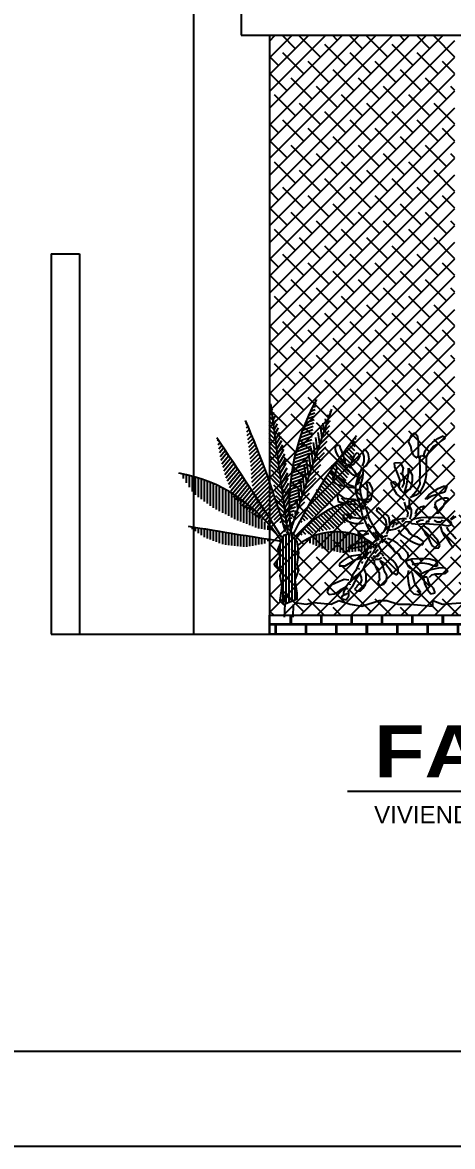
# Model space of a CAD drawing. Header units: inches. Extents: x -370 to 18, y -197 to 199.
# Drawn here: x -32.61 to -28.08, y 7.42 to 19.24 of the extents above; entities that cross this region are included whole.
import ezdxf

# ---------------------------------------------------------------- set-up
doc = ezdxf.new("R2010")
doc.units = ezdxf.units.IN
doc.header["$MEASUREMENT"] = 0
for name, color, linetype in [('artefactos', 1, 'Continuous'), ('aux2', 194, 'Continuous'), ('MUEBLES', 7, 'Continuous')]:
    doc.layers.add(name, color=color, linetype=linetype)
doc.styles.add('1', font='arial.ttf')
doc.styles.add('2', font='')
doc.styles.get('2').set_extended_font_data('Arial Black')

# ---------------------------------------------------------------- blocks, each defined once
blk = doc.blocks.new('*X67')
at = {"color": 0}
for p, q in [((18.5937, 10.2216), (18.5989, 10.2268)), ((18.5968, 10.1964), (18.6074, 10.207)), ((18.5999, 10.1712), (18.6159, 10.1872)), ((18.603, 10.146), (18.6243, 10.1673)), ((18.6061, 10.1208), (18.6327, 10.1474)), ((18.6091, 10.0956), (18.641, 10.1274)), ((18.6122, 10.0704), (18.6492, 10.1073)), ((18.6153, 10.0452), (18.6574, 10.0872)), ((18.6184, 10.02), (18.6655, 10.0671)), ((18.6215, 9.9948), (18.6735, 10.0468)), ((18.6246, 9.9696), (18.6815, 10.0265)), ((18.6265, 9.9433), (18.6894, 10.0061)), ((18.6283, 9.9167), (18.6973, 9.9857)), ((18.63, 9.8902), (18.7051, 9.9652)), ((18.6318, 9.8636), (18.7128, 9.9447)), ((18.6335, 9.8371), (18.7205, 9.9241)), ((18.6375, 9.8128), (18.7281, 9.9034)), ((18.6416, 9.7887), (18.7356, 9.8826)), ((18.6458, 9.7645), (18.7431, 9.8618)), ((18.651, 9.7415), (18.7505, 9.841)), ((18.6585, 9.7207), (18.7579, 9.82)), ((18.666, 9.6999), (18.7651, 9.799)), ((18.6735, 9.6791), (18.7723, 9.7779)), ((18.6849, 9.6622), (18.7795, 9.7568)), ((18.6982, 9.6472), (18.7866, 9.7356)), ((18.7115, 9.6323), (18.7936, 9.7143)), ((18.7249, 9.6173), (18.8005, 9.693)), ((18.7423, 9.6065), (18.8074, 9.6716)), ((18.7618, 9.5977), (18.8142, 9.6501)), ((18.7812, 9.5888), (18.821, 9.6286)), ((18.8005, 9.5799), (18.8276, 9.607)), ((18.8199, 9.5709), (18.8342, 9.5853)), ((18.8394, 9.5621), (18.8408, 9.5635))]:
    blk.add_line(p, q, dxfattribs=at)
blk = doc.blocks.new('*X66')
at = {"color": 0}
for p, q in [((18.7583, 10.3462), (18.7561, 10.3484)), ((18.7712, 10.2484), (18.75, 10.2697)), ((18.7669, 10.281), (18.7517, 10.2962)), ((18.7626, 10.3136), (18.7537, 10.3225)), ((18.7842, 10.1507), (18.7471, 10.1877)), ((18.7798, 10.1832), (18.7477, 10.2154)), ((18.7755, 10.2158), (18.7487, 10.2427)), ((18.7885, 10.1181), (18.7469, 10.1596)), ((18.7928, 10.0855), (18.7472, 10.1311)), ((18.7971, 10.0529), (18.7478, 10.1021)), ((18.8014, 10.0203), (18.749, 10.0727)), ((18.8057, 9.9877), (18.7506, 10.0428)), ((18.81, 9.9551), (18.7527, 10.0124)), ((18.8144, 9.9225), (18.7553, 9.9815)), ((18.8187, 9.8899), (18.7585, 9.95)), ((18.823, 9.8573), (18.7624, 9.9179)), ((18.8273, 9.8247), (18.7668, 9.8851)), ((18.8316, 9.7921), (18.772, 9.8517)), ((18.8359, 9.7595), (18.7779, 9.8175)), ((18.8402, 9.7269), (18.7846, 9.7825)), ((18.8446, 9.6943), (18.7921, 9.7467)), ((18.8489, 9.6617), (18.8006, 9.7099)), ((18.8532, 9.6291), (18.8102, 9.6721)), ((18.8575, 9.5965), (18.8209, 9.6331)), ((18.8618, 9.5639), (18.8329, 9.5928)), ((18.8661, 9.5313), (18.8463, 9.5511)), ((18.8704, 9.4987), (18.8614, 9.5077))]:
    blk.add_line(p, q, dxfattribs=at)
blk = doc.blocks.new('*X65')
at = {"color": 0}
for p, q in [((19.0332, 10.3329), (19.0551, 10.3408)), ((19.0466, 10.3591), (19.0576, 10.3631)), ((18.9975, 10.256), (19.0474, 10.2742)), ((19.0087, 10.2814), (19.05, 10.2964)), ((19.0206, 10.307), (19.0525, 10.3186)), ((18.9592, 10.157), (19.0372, 10.1854)), ((18.9679, 10.1814), (19.0397, 10.2076)), ((18.9772, 10.2061), (19.0423, 10.2298)), ((18.987, 10.2309), (19.0448, 10.252)), ((18.9365, 10.0848), (19.0306, 10.1191)), ((18.9435, 10.1087), (19.0328, 10.1412)), ((18.9511, 10.1327), (19.035, 10.1633)), ((18.9181, 10.0143), (19.0227, 10.0524)), ((18.9238, 10.0377), (19.0262, 10.0749)), ((18.9299, 10.0612), (19.0284, 10.097)), ((18.9038, 9.9452), (19.0057, 9.9823)), ((18.9081, 9.9681), (19.0113, 10.0057)), ((18.9129, 9.9911), (19.017, 10.029)), ((18.8902, 9.8552), (18.9824, 9.8887)), ((18.8931, 9.8775), (18.9887, 9.9123)), ((18.8962, 9.8999), (18.9943, 9.9356)), ((18.8998, 9.9225), (19, 9.959)), ((18.884, 9.789), (18.9637, 9.8181)), ((18.8857, 9.811), (18.97, 9.8416)), ((18.8878, 9.833), (18.9762, 9.8652)), ((18.8808, 9.724), (18.9439, 9.747)), ((18.8815, 9.7456), (18.9513, 9.771)), ((18.8826, 9.7673), (18.9575, 9.7945)), ((18.8803, 9.6813), (18.9289, 9.699)), ((18.8804, 9.7026), (18.9364, 9.723)), ((18.8805, 9.6601), (18.9214, 9.675)), ((18.881, 9.639), (18.9139, 9.651)), ((18.8818, 9.618), (18.9064, 9.627)), ((18.8829, 9.5971), (18.8989, 9.6029)), ((18.8844, 9.5764), (18.8882, 9.5778))]:
    blk.add_line(p, q, dxfattribs=at)
blk = doc.blocks.new('*X64')
at = {"color": 0}
for p, q in [((19.1408, 10.2596), (19.1576, 10.2764)), ((19.1553, 10.3023), (19.1604, 10.3074)), ((19.1119, 10.174), (19.1499, 10.2121)), ((19.1263, 10.2168), (19.1542, 10.2446)), ((19.0685, 10.0458), (19.1316, 10.1089)), ((19.0829, 10.0885), (19.1387, 10.1443)), ((19.0974, 10.1313), (19.1448, 10.1787)), ((19.0395, 9.9603), (19.1138, 10.0345)), ((19.054, 10.003), (19.1233, 10.0724)), ((19.025, 9.9175), (19.1027, 9.9952)), ((18.9961, 9.832), (19.0752, 9.9111)), ((19.0106, 9.8748), (19.09, 9.9542)), ((18.9672, 9.7465), (19.0379, 9.8172)), ((18.9816, 9.7892), (19.058, 9.8657)), ((18.9527, 9.7037), (19.0138, 9.7649)), ((18.9382, 9.661), (18.9845, 9.7073)), ((18.9238, 9.6182), (18.9472, 9.6417))]:
    blk.add_line(p, q, dxfattribs=at)
blk = doc.blocks.new('*X63')
at = {"color": 0}
for p, q in [((19.3201, 10.0956), (19.3022, 10.1134)), ((19.3233, 10.1206), (19.3148, 10.1291)), ((19.3061, 9.9964), (19.2529, 10.0496)), ((19.3103, 10.0204), (19.2651, 10.0657)), ((19.3136, 10.0455), (19.2774, 10.0817)), ((19.3168, 10.0705), (19.2898, 10.0976)), ((19.2746, 9.8865), (19.1929, 9.9682)), ((19.2828, 9.9066), (19.2048, 9.9846)), ((19.2886, 9.929), (19.2167, 10.001)), ((19.2944, 9.9515), (19.2287, 10.0173)), ((19.3002, 9.974), (19.2407, 10.0335)), ((19.239, 9.8089), (19.1464, 9.9015)), ((19.2479, 9.8283), (19.1579, 9.9183)), ((19.2568, 9.8477), (19.1695, 9.935)), ((19.2657, 9.8671), (19.1812, 9.9516)), ((19.1784, 9.7281), (19.0901, 9.8164)), ((19.1905, 9.7443), (19.1012, 9.8336)), ((19.2027, 9.7604), (19.1124, 9.8507)), ((19.2148, 9.7766), (19.1236, 9.8677)), ((19.2269, 9.7928), (19.135, 9.8847)), ((19.1224, 9.671), (19.0465, 9.7469)), ((19.1377, 9.6839), (19.0573, 9.7644)), ((19.1531, 9.6969), (19.0681, 9.7818)), ((19.1663, 9.7119), (19.0791, 9.7992)), ((19.0606, 9.6196), (19.0043, 9.676)), ((19.0762, 9.6323), (19.0147, 9.6938)), ((19.0916, 9.6452), (19.0252, 9.7116)), ((19.107, 9.6581), (19.0358, 9.7293)), ((18.9853, 9.5818), (18.9634, 9.6037)), ((19.0041, 9.5913), (18.9735, 9.6219)), ((19.0229, 9.6007), (18.9837, 9.64)), ((19.0418, 9.6102), (18.9939, 9.658)), ((18.9476, 9.5629), (18.9435, 9.5671)), ((18.9664, 9.5724), (18.9534, 9.5854))]:
    blk.add_line(p, q, dxfattribs=at)
blk = doc.blocks.new('*X62')
at = {"color": 0}
for p, q in [((19.2519, 9.5698), (19.1584, 9.6632)), ((19.2703, 9.5797), (19.1777, 9.6722)), ((19.2879, 9.5904), (19.1976, 9.6807)), ((19.3042, 9.6023), (19.218, 9.6885)), ((19.3205, 9.6143), (19.2391, 9.6957)), ((19.3368, 9.6263), (19.2608, 9.7023)), ((19.3507, 9.6407), (19.2833, 9.7081)), ((19.3642, 9.6555), (19.3065, 9.7132)), ((19.3776, 9.6703), (19.3305, 9.7175)), ((19.3911, 9.6851), (19.3554, 9.7209)), ((19.4046, 9.6999), (19.3812, 9.7233)), ((19.4181, 9.7147), (19.4082, 9.7246)), ((19.1312, 9.5207), (19.0538, 9.5981)), ((19.1544, 9.5258), (19.07, 9.6102)), ((19.1776, 9.5309), (19.0867, 9.6218)), ((19.1968, 9.5401), (19.1039, 9.633)), ((19.2151, 9.55), (19.1215, 9.6436)), ((19.2335, 9.5599), (19.1397, 9.6537)), ((18.9901, 9.4922), (18.9666, 9.5156)), ((19.0147, 9.4958), (18.98, 9.5306)), ((19.0384, 9.5004), (18.9938, 9.545)), ((19.0616, 9.5055), (19.0081, 9.559)), ((19.0848, 9.5106), (19.0229, 9.5725)), ((19.108, 9.5157), (19.0381, 9.5856)), ((18.9654, 9.4886), (18.9537, 9.5003))]:
    blk.add_line(p, q, dxfattribs=at)
blk = doc.blocks.new('*X61')
at = {"color": 0}
for p, q in [((18.4048, 10.1104), (18.4104, 10.1172)), ((18.4094, 10.0849), (18.4221, 10.1)), ((18.4141, 10.0593), (18.4337, 10.0827)), ((18.4187, 10.0337), (18.4453, 10.0654)), ((18.4234, 10.0081), (18.4569, 10.0481)), ((18.4285, 9.9832), (18.4685, 10.0308)), ((18.435, 9.9598), (18.4801, 10.0135)), ((18.4414, 9.9364), (18.4917, 9.9962)), ((18.4479, 9.9129), (18.5032, 9.9789)), ((18.4544, 9.8895), (18.5148, 9.9615)), ((18.4617, 9.8671), (18.5263, 9.9441)), ((18.4698, 9.8457), (18.5378, 9.9268)), ((18.4779, 9.8242), (18.5493, 9.9094)), ((18.486, 9.8028), (18.5608, 9.892)), ((18.4941, 9.7814), (18.5723, 9.8745)), ((18.5023, 9.7599), (18.5838, 9.8571)), ((18.5104, 9.7385), (18.5953, 9.8396)), ((18.5241, 9.7237), (18.6067, 9.8222)), ((18.5386, 9.7099), (18.6182, 9.8047)), ((18.5532, 9.6961), (18.6296, 9.7872)), ((18.5677, 9.6823), (18.641, 9.7697)), ((18.5822, 9.6685), (18.6524, 9.7522)), ((18.5978, 9.6559), (18.6638, 9.7346)), ((18.6141, 9.6443), (18.6752, 9.7171)), ((18.6304, 9.6326), (18.6865, 9.6995)), ((18.6467, 9.621), (18.6979, 9.6819)), ((18.6631, 9.6093), (18.7092, 9.6643)), ((18.6808, 9.5993), (18.7206, 9.6467)), ((18.6994, 9.5904), (18.7319, 9.6291)), ((18.718, 9.5814), (18.7432, 9.6115)), ((18.7366, 9.5725), (18.7545, 9.5938)), ((18.7552, 9.5635), (18.7658, 9.5762)), ((18.7737, 9.5545), (18.7771, 9.5585))]:
    blk.add_line(p, q, dxfattribs=at)
blk = doc.blocks.new('*X60')
at = {"color": 0}
for p, q in [((18.18, 9.8629), (18.18, 9.8872)), ((18.2, 9.8343), (18.2, 9.8829)), ((18.22, 9.8056), (18.22, 9.8782)), ((18.24, 9.7769), (18.24, 9.873)), ((18.26, 9.7544), (18.26, 9.8674)), ((18.28, 9.7397), (18.28, 9.8613)), ((18.3, 9.725), (18.3, 9.8547)), ((18.32, 9.7104), (18.32, 9.8477)), ((18.34, 9.6957), (18.34, 9.8401)), ((18.36, 9.681), (18.36, 9.8321)), ((18.38, 9.6683), (18.38, 9.8236)), ((18.4, 9.6576), (18.4, 9.8145)), ((18.42, 9.6468), (18.42, 9.8049)), ((18.44, 9.636), (18.44, 9.7947)), ((18.46, 9.6253), (18.46, 9.7839)), ((18.48, 9.6145), (18.48, 9.7725)), ((18.5, 9.6037), (18.5, 9.7605)), ((18.52, 9.593), (18.52, 9.7478)), ((18.54, 9.5847), (18.54, 9.7345)), ((18.56, 9.577), (18.56, 9.7204)), ((18.58, 9.5693), (18.58, 9.7055)), ((18.6, 9.5616), (18.6, 9.6898)), ((18.62, 9.5539), (18.62, 9.6733)), ((18.64, 9.5462), (18.64, 9.6559)), ((18.66, 9.5385), (18.66, 9.6375)), ((18.68, 9.5313), (18.68, 9.618)), ((18.7, 9.5284), (18.7, 9.5973)), ((18.72, 9.5256), (18.72, 9.5754)), ((18.74, 9.5227), (18.74, 9.5521)), ((18.76, 9.5199), (18.76, 9.5273))]:
    blk.add_line(p, q, dxfattribs=at)
blk = doc.blocks.new('*X59')
at = {"color": 0}
for p, q in [((18.22, 9.5416), (18.22, 9.5462)), ((18.24, 9.528), (18.24, 9.5428)), ((18.26, 9.5145), (18.26, 9.5394)), ((18.28, 9.501), (18.28, 9.536)), ((18.3, 9.4874), (18.3, 9.5327)), ((18.32, 9.4739), (18.32, 9.5293)), ((18.34, 9.4656), (18.34, 9.526)), ((18.36, 9.4581), (18.36, 9.5226)), ((18.38, 9.4506), (18.38, 9.5193)), ((18.4, 9.4431), (18.4, 9.516)), ((18.42, 9.4356), (18.42, 9.5127)), ((18.44, 9.4281), (18.44, 9.5094)), ((18.46, 9.4236), (18.46, 9.5062)), ((18.48, 9.4214), (18.48, 9.5029)), ((18.5, 9.4191), (18.5, 9.4997)), ((18.52, 9.4169), (18.52, 9.4964)), ((18.54, 9.4147), (18.54, 9.4932)), ((18.56, 9.4125), (18.56, 9.49)), ((18.58, 9.4102), (18.58, 9.4868)), ((18.6, 9.4106), (18.6, 9.4836)), ((18.62, 9.4142), (18.62, 9.4805)), ((18.64, 9.4179), (18.64, 9.4773)), ((18.66, 9.4215), (18.66, 9.4742)), ((18.68, 9.4251), (18.68, 9.471)), ((18.7, 9.4288), (18.7, 9.4679)), ((18.72, 9.4324), (18.72, 9.4648)), ((18.74, 9.4488), (18.74, 9.4617))]:
    blk.add_line(p, q, dxfattribs=at)
blk = doc.blocks.new('*X58')
at = {"color": 0}
for p, q in [((19, 9.4426), (19, 9.462)), ((19.02, 9.4341), (19.02, 9.4719)), ((19.04, 9.4257), (19.04, 9.4805)), ((19.06, 9.4172), (19.06, 9.4879)), ((19.08, 9.4088), (19.08, 9.4941)), ((19.1, 9.4003), (19.1, 9.4992)), ((19.12, 9.3926), (19.12, 9.5033)), ((19.14, 9.3889), (19.14, 9.5064)), ((19.16, 9.3851), (19.16, 9.5085)), ((19.18, 9.3813), (19.18, 9.5096)), ((19.2, 9.3776), (19.2, 9.5097)), ((19.22, 9.3738), (19.22, 9.5089)), ((19.24, 9.3701), (19.24, 9.5071)), ((19.26, 9.3716), (19.26, 9.5043)), ((19.28, 9.3741), (19.28, 9.5005)), ((19.3, 9.3766), (19.3, 9.4956)), ((19.32, 9.3791), (19.32, 9.4897)), ((19.34, 9.3816), (19.34, 9.4826)), ((19.36, 9.3841), (19.36, 9.4744)), ((19.38, 9.3866), (19.38, 9.4649)), ((19.4, 9.3891), (19.4, 9.454)), ((19.42, 9.3947), (19.42, 9.4417)), ((19.44, 9.4005), (19.44, 9.4276)), ((19.46, 9.4064), (19.46, 9.4117))]:
    blk.add_line(p, q, dxfattribs=at)
blk = doc.blocks.new('*X57')
at = {"color": 0}
for p, q in [((18.84, 9.032), (18.84, 9.4766)), ((18.86, 9.0359), (18.86, 9.4899)), ((18.88, 9.0443), (18.88, 9.4958)), ((18.9, 9.0527), (18.9, 9.4791)), ((18.92, 9.061), (18.92, 9.4591)), ((18.82, 9.265), (18.82, 9.429)), ((18.94, 9.339), (18.94, 9.4018)), ((18.8, 9.2798), (18.8, 9.3193)), ((18.82, 9.2121), (18.82, 9.2224)), ((18.94, 9.244), (18.94, 9.2714)), ((18.82, 9.0521), (18.82, 9.0648))]:
    blk.add_line(p, q, dxfattribs=at)
blk = doc.blocks.new('A$C69E94023')
at = {"layer": 'artefactos'}
for p, q in [((-0.0516, 0.5911), (-0.002, 0.2164)), ((0.0161, 0.2593), (0.1231, 0.5754)), ((-0.0107, 0.0191), (-0.0132, -0.0187)), ((0.0132, 0.0175), (0.0125, -0.0187))]:
    blk.add_line(p, q, dxfattribs=at)
blk.add_lwpolyline([(0.0027, 0.2196), (-0.0142, 0.2146), (-0.0305, 0.1758), (-0.0249, 0.1539), (-0.0412, 0.1321), (-0.0193, 0.1158), (-0.0249, 0.0995), (-0.0193, 0.072), (-0.025, 0.0282), (-0.0144, 0.0176), (0.0244, 0.0338), (0.0244, 0.0501), (0.0188, 0.0882), (0.0295, 0.1157), (0.0245, 0.132), (0.0295, 0.1652), (0.0246, 0.1977), (0.0077, 0.2146)], dxfattribs=at)
for centre, radius, start, end in [((0.6268, 0.3012), 0.6251, 151.1346, 187.9633), ((-2.4577, -0.4798), 2.5486, 16.0601, 23.6636), ((-9.0837, -5.5135), 10.7197, 32.26456, 34.08307), ((1.4324, -0.5027), 1.5926, 141.0238, 153.4582), ((-0.3923, -0.0445), 0.4442, 33.3677, 79.8529), ((0.2369, 0.0564), 0.2618, 89.7598, 146.054), ((0.215, 0.1849), 0.213, 159.4976, 171.2611), ((2.1433, 14.4644), 14.4289, 260.30107, 261.37362), ((0.1367, 0.0468), 0.1785, 48.8531, 128.2362)]:
    blk.add_arc(centre, radius, start, end, dxfattribs=at)
at = {"layer": 'aux2', "color": 116, "true_color": 0x136734, "yscale": 0.4319999999999709, "zscale": 0.4320000000000164}
for name, p, xscale, rotation in [('*X66', (8.9363, -1.6209), -0.4320000000000553, 15.0786116650083), ('*X64', (3.9915, -7.9939), -0.4320000000000154, 322.602331085038)]:
    blk.add_blockref(name, p, dxfattribs=dict(at, xscale=xscale, rotation=rotation))
at = {"layer": 'aux2', "color": 116, "true_color": 0x136734, "xscale": 0.4319999999999709, "yscale": 0.4319999999999709, "zscale": 0.4319999999999709}
for name in ['*X66', '*X65', '*X64', '*X67', '*X61', '*X63', '*X60', '*X62', '*X59', '*X58', '*X57']:
    blk.add_blockref(name, (-8.1546, -3.8829), dxfattribs=at)
blk = doc.blocks.new('A$C1E3C3A8C')
at = {"layer": 'artefactos', "color": 116, "true_color": 0x136734}
for p, q in [((0.6218, 0.8455), (0.6271, 0.8588)), ((0.6271, 0.8588), (0.6378, 0.8828)), ((0.6378, 0.8828), (0.6537, 0.8908)), ((0.6537, 0.8908), (0.6644, 0.8775)), ((0.6644, 0.8775), (0.6697, 0.8508)), ((0.6697, 0.8508), (0.6697, 0.8322)), ((0.7442, 0.8429), (0.7681, 0.8615)), ((0.7841, 0.8482), (0.7654, 0.8322)), ((0.7681, 0.8615), (0.7947, 0.8748)), ((0.8053, 0.8641), (0.7841, 0.8482)), ((0.7947, 0.8748), (0.8053, 0.8641)), ((0.2531, 0.8127), (0.2577, 0.8287)), ((0.2577, 0.7944), (0.2531, 0.8127)), ((0.2577, 0.8287), (0.2737, 0.8287)), ((0.2668, 0.7738), (0.2577, 0.7944)), ((0.2737, 0.8287), (0.2782, 0.8127)), ((0.2782, 0.8127), (0.2851, 0.799)), ((0.2851, 0.799), (0.2897, 0.7829)), ((0.3505, 0.7763), (0.3638, 0.7923)), ((0.3638, 0.7923), (0.3771, 0.7763)), ((0.3904, 0.7976), (0.4011, 0.8109)), ((0.3984, 0.771), (0.3904, 0.7976)), ((0.4011, 0.8109), (0.417, 0.7896)), ((0.6325, 0.8242), (0.6218, 0.8455)), ((0.6378, 0.7976), (0.6325, 0.8242)), ((0.6484, 0.7763), (0.6378, 0.7976)), ((0.6697, 0.8322), (0.6697, 0.8109)), ((0.6697, 0.8109), (0.6697, 0.787)), ((0.699, 0.7763), (0.7043, 0.8003)), ((0.7043, 0.8003), (0.7202, 0.8216)), ((0.7202, 0.8216), (0.7442, 0.8429)), ((0.7335, 0.8056), (0.7202, 0.7896)), ((0.7468, 0.8216), (0.7335, 0.8056)), ((0.7654, 0.8322), (0.7468, 0.8216)), ((0.2362, 0.7231), (0.2521, 0.7364)), ((0.2521, 0.7364), (0.2601, 0.7124)), ((0.2805, 0.7578), (0.2668, 0.7738)), ((0.2897, 0.7441), (0.2805, 0.7578)), ((0.2897, 0.7829), (0.2943, 0.7715)), ((0.3057, 0.7349), (0.2897, 0.7441)), ((0.2943, 0.7715), (0.2965, 0.7601)), ((0.2965, 0.7601), (0.3011, 0.7486)), ((0.3011, 0.7486), (0.3034, 0.7441)), ((0.3319, 0.7311), (0.3399, 0.7524)), ((0.3399, 0.7524), (0.3505, 0.7763)), ((0.3532, 0.7417), (0.3452, 0.7311)), ((0.3665, 0.755), (0.3532, 0.7417)), ((0.3771, 0.7763), (0.3665, 0.755)), ((0.3904, 0.7231), (0.3984, 0.747)), ((0.3984, 0.747), (0.3984, 0.771)), ((0.417, 0.7391), (0.4064, 0.7231)), ((0.417, 0.7896), (0.4223, 0.7603)), ((0.4223, 0.7603), (0.417, 0.7391)), ((0.55, 0.7391), (0.5793, 0.7417)), ((0.5527, 0.7204), (0.55, 0.7391)), ((0.5793, 0.7417), (0.5952, 0.7124)), ((0.6644, 0.763), (0.6484, 0.7763)), ((0.6697, 0.787), (0.6697, 0.7657)), ((0.6777, 0.7657), (0.6857, 0.7763)), ((0.6777, 0.7444), (0.6777, 0.7657)), ((0.6803, 0.7178), (0.6777, 0.7444)), ((0.6857, 0.7763), (0.7096, 0.771)), ((0.7202, 0.7896), (0.7096, 0.7683)), ((0.7096, 0.771), (0.7096, 0.7444)), ((0.7096, 0.7444), (0.7096, 0.7151)), ((0.2335, 0.6991), (0.2362, 0.7231)), ((0.2415, 0.6778), (0.2335, 0.6991)), ((0.2574, 0.6778), (0.2415, 0.6699)), ((0.2601, 0.7124), (0.2548, 0.6938)), ((0.2548, 0.6938), (0.2548, 0.6778)), ((0.2761, 0.6645), (0.2574, 0.6778)), ((0.3053, 0.7231), (0.316, 0.7337)), ((0.3106, 0.7045), (0.3053, 0.7231)), ((0.3239, 0.6938), (0.3106, 0.7045)), ((0.316, 0.7337), (0.3292, 0.7231)), ((0.3452, 0.6778), (0.3239, 0.6938)), ((0.3292, 0.7231), (0.3479, 0.6991)), ((0.3452, 0.7311), (0.3346, 0.7258)), ((0.3585, 0.6725), (0.3452, 0.6778)), ((0.3479, 0.6991), (0.3585, 0.6832)), ((0.3585, 0.6832), (0.3638, 0.6672)), ((0.3638, 0.6539), (0.3745, 0.6805)), ((0.3745, 0.6805), (0.3878, 0.7151)), ((0.3798, 0.6672), (0.3957, 0.6885)), ((0.3931, 0.7071), (0.3904, 0.6645)), ((0.4064, 0.7231), (0.3957, 0.7178)), ((0.5633, 0.6965), (0.5527, 0.7204)), ((0.5713, 0.6752), (0.5633, 0.6965)), ((0.5952, 0.7124), (0.5899, 0.6858)), ((0.5899, 0.6858), (0.5979, 0.6566)), ((0.6165, 0.6539), (0.6218, 0.6832)), ((0.6218, 0.7124), (0.6404, 0.6778)), ((0.6218, 0.6832), (0.6218, 0.7124)), ((0.6404, 0.6778), (0.6404, 0.6486)), ((0.6777, 0.6566), (0.6803, 0.6912)), ((0.6803, 0.6912), (0.6803, 0.7178)), ((0.7096, 0.6805), (0.7069, 0.6592)), ((0.7096, 0.7151), (0.7096, 0.6805)), ((0.2415, 0.6699), (0.2441, 0.6432)), ((0.2441, 0.6432), (0.2681, 0.6299)), ((0.2681, 0.6299), (0.2973, 0.622)), ((0.2973, 0.6486), (0.2761, 0.6645)), ((0.3186, 0.6299), (0.2973, 0.6486)), ((0.2973, 0.622), (0.316, 0.6193)), ((0.3479, 0.6193), (0.3186, 0.6299)), ((0.3558, 0.622), (0.3638, 0.6539)), ((0.3558, 0.59), (0.3558, 0.622)), ((0.3638, 0.6299), (0.3798, 0.6672)), ((0.3718, 0.6459), (0.3638, 0.6299)), ((0.3824, 0.6432), (0.3771, 0.614)), ((0.3904, 0.6645), (0.3824, 0.6432)), ((0.409, 0.6406), (0.4223, 0.6432)), ((0.4144, 0.622), (0.409, 0.6406)), ((0.417, 0.6086), (0.4144, 0.622)), ((0.4223, 0.6432), (0.4383, 0.6113)), ((0.5341, 0.6406), (0.55, 0.6459)), ((0.5367, 0.6273), (0.5341, 0.6406)), ((0.55, 0.6033), (0.5367, 0.6273)), ((0.55, 0.6459), (0.566, 0.6299)), ((0.566, 0.6299), (0.5819, 0.6033)), ((0.5793, 0.6512), (0.5713, 0.6752)), ((0.5739, 0.6246), (0.5793, 0.6512)), ((0.5979, 0.6353), (0.5872, 0.6166)), ((0.5979, 0.6566), (0.5979, 0.6353)), ((0.6005, 0.59), (0.6112, 0.622)), ((0.6112, 0.622), (0.6165, 0.6539)), ((0.6351, 0.6246), (0.6271, 0.606)), ((0.6404, 0.6486), (0.6351, 0.6246)), ((0.667, 0.606), (0.6803, 0.6326)), ((0.6803, 0.6326), (0.6777, 0.6566)), ((0.7016, 0.6406), (0.6936, 0.6193)), ((0.7069, 0.6592), (0.7016, 0.6406)), ((0.7708, 0.6113), (0.7974, 0.622)), ((0.7974, 0.622), (0.8133, 0.622)), ((0.8133, 0.622), (0.8027, 0.5927)), ((0.2628, 0.582), (0.2681, 0.5448)), ((0.2681, 0.5847), (0.2814, 0.574)), ((0.2814, 0.574), (0.3, 0.5607)), ((0.316, 0.6193), (0.3532, 0.614)), ((0.3691, 0.5554), (0.3558, 0.59)), ((0.3638, 0.6086), (0.3638, 0.5927)), ((0.3638, 0.5927), (0.3798, 0.5767)), ((0.3638, 0.5661), (0.3771, 0.5581)), ((0.3771, 0.614), (0.3798, 0.582)), ((0.3798, 0.582), (0.3878, 0.5501)), ((0.417, 0.5794), (0.417, 0.6086)), ((0.417, 0.5634), (0.417, 0.5794)), ((0.433, 0.5661), (0.4303, 0.5501)), ((0.441, 0.5927), (0.433, 0.5661)), ((0.4383, 0.6113), (0.441, 0.5927)), ((0.5633, 0.582), (0.55, 0.6033)), ((0.5846, 0.5661), (0.5633, 0.582)), ((0.5819, 0.6033), (0.5979, 0.5874)), ((0.6005, 0.5528), (0.5846, 0.5661)), ((0.5979, 0.5874), (0.6192, 0.5634)), ((0.6271, 0.606), (0.6059, 0.598)), ((0.6591, 0.5767), (0.6298, 0.5661)), ((0.6351, 0.5687), (0.6484, 0.5847)), ((0.6484, 0.5847), (0.667, 0.606)), ((0.6777, 0.5927), (0.6591, 0.5767)), ((0.6936, 0.6193), (0.6777, 0.5927)), ((0.7043, 0.5581), (0.7229, 0.5794)), ((0.7335, 0.5714), (0.7123, 0.5581)), ((0.7229, 0.5794), (0.7468, 0.5953)), ((0.7708, 0.582), (0.7335, 0.5714)), ((0.7468, 0.5953), (0.7708, 0.6113)), ((0.8027, 0.5927), (0.7708, 0.582)), ((0.2681, 0.5448), (0.3, 0.5368)), ((0.3, 0.5607), (0.3106, 0.5607)), ((0.3, 0.5368), (0.3186, 0.5341)), ((0.3106, 0.5607), (0.3319, 0.5581)), ((0.3186, 0.5341), (0.3399, 0.5315)), ((0.3319, 0.5581), (0.3479, 0.5581)), ((0.3399, 0.5315), (0.3638, 0.5315)), ((0.3479, 0.5581), (0.3585, 0.5554)), ((0.3798, 0.5208), (0.3691, 0.5554)), ((0.3904, 0.4756), (0.3798, 0.5208)), ((0.3824, 0.5261), (0.3904, 0.5155)), ((0.3878, 0.5501), (0.4037, 0.5208)), ((0.3904, 0.5155), (0.3984, 0.5075)), ((0.3984, 0.5341), (0.417, 0.5634)), ((0.4144, 0.5421), (0.3984, 0.5368)), ((0.4037, 0.5208), (0.4117, 0.4969)), ((0.4303, 0.5501), (0.4144, 0.5421)), ((0.4622, 0.4995), (0.4649, 0.5155)), ((0.4649, 0.5155), (0.4782, 0.5075)), ((0.6059, 0.5261), (0.6005, 0.5421)), ((0.6112, 0.5048), (0.6059, 0.5261)), ((0.6138, 0.5261), (0.6192, 0.5155)), ((0.6192, 0.5155), (0.6271, 0.5048)), ((0.6245, 0.5554), (0.6245, 0.5261)), ((0.6245, 0.5261), (0.6351, 0.5048)), ((0.6644, 0.5048), (0.6857, 0.5182)), ((0.6857, 0.5182), (0.7016, 0.5235)), ((0.7016, 0.5235), (0.691, 0.5048)), ((0.7561, 0.529), (0.7584, 0.545)), ((0.763, 0.513), (0.7561, 0.529)), ((0.7584, 0.545), (0.7813, 0.5587)), ((0.7676, 0.4992), (0.763, 0.513)), ((0.7881, 0.5107), (0.7676, 0.4832)), ((0.7813, 0.5587), (0.8019, 0.5633)), ((0.7973, 0.5221), (0.7881, 0.5107)), ((0.7996, 0.5336), (0.7973, 0.5221)), ((0.811, 0.545), (0.7996, 0.5336)), ((0.8019, 0.5633), (0.8179, 0.5633)), ((0.8224, 0.5519), (0.811, 0.545)), ((0.8179, 0.5633), (0.8224, 0.5519)), ((0.2947, 0.4809), (0.292, 0.4623)), ((0.292, 0.4623), (0.3106, 0.449)), ((0.308, 0.4836), (0.3319, 0.4649)), ((0.3319, 0.4649), (0.3479, 0.4649)), ((0.3479, 0.4649), (0.3665, 0.4623)), ((0.3665, 0.4623), (0.3931, 0.4623)), ((0.4037, 0.449), (0.3904, 0.4756)), ((0.3984, 0.4702), (0.409, 0.4676)), ((0.409, 0.4676), (0.409, 0.4569)), ((0.4117, 0.4969), (0.4223, 0.4623)), ((0.4223, 0.4623), (0.441, 0.4277)), ((0.4729, 0.4889), (0.4622, 0.4995)), ((0.4915, 0.4702), (0.4729, 0.4889)), ((0.4782, 0.5075), (0.4968, 0.4889)), ((0.5075, 0.4516), (0.4915, 0.4702)), ((0.4968, 0.4889), (0.5208, 0.4702)), ((0.5208, 0.4702), (0.5234, 0.4543)), ((0.5234, 0.4543), (0.5261, 0.425)), ((0.5447, 0.4516), (0.566, 0.4569)), ((0.566, 0.4569), (0.5899, 0.4596)), ((0.5869, 0.4443), (0.6006, 0.4535)), ((0.5899, 0.4596), (0.6112, 0.4596)), ((0.6192, 0.4889), (0.6112, 0.5048)), ((0.6165, 0.4676), (0.6192, 0.4889)), ((0.6351, 0.4836), (0.6271, 0.4569)), ((0.6325, 0.4516), (0.6537, 0.4596)), ((0.6351, 0.5048), (0.6351, 0.4836)), ((0.6724, 0.4889), (0.6537, 0.4729)), ((0.6537, 0.4596), (0.683, 0.4649)), ((0.6564, 0.4836), (0.6644, 0.5048)), ((0.691, 0.5048), (0.6724, 0.4889)), ((0.6803, 0.4516), (0.6963, 0.4543)), ((0.683, 0.4649), (0.7123, 0.4676)), ((0.7123, 0.4676), (0.7362, 0.4676)), ((0.7362, 0.4676), (0.7681, 0.4649)), ((0.7653, 0.4832), (0.7676, 0.4992)), ((0.7681, 0.4649), (0.7974, 0.4649)), ((0.7841, 0.4436), (0.792, 0.4543)), ((0.7974, 0.4649), (0.8186, 0.4569)), ((0.8186, 0.4569), (0.8346, 0.4436)), ((0.8319, 0.4569), (0.8506, 0.4756)), ((0.8585, 0.4702), (0.8346, 0.4543)), ((0.3106, 0.449), (0.3292, 0.441)), ((0.3292, 0.441), (0.3532, 0.4356)), ((0.3532, 0.4356), (0.3771, 0.4356)), ((0.3691, 0.3957), (0.3665, 0.3824)), ((0.3904, 0.3984), (0.3691, 0.3957)), ((0.3771, 0.4356), (0.3957, 0.4383)), ((0.4144, 0.3931), (0.3904, 0.3984)), ((0.4144, 0.4197), (0.4037, 0.449)), ((0.4303, 0.3931), (0.4144, 0.4197)), ((0.417, 0.433), (0.4277, 0.4197)), ((0.4277, 0.4197), (0.4356, 0.4144)), ((0.441, 0.4277), (0.4569, 0.401)), ((0.4569, 0.401), (0.4809, 0.3771)), ((0.4862, 0.3824), (0.4995, 0.3957)), ((0.4995, 0.3957), (0.5128, 0.425)), ((0.5128, 0.425), (0.5075, 0.4516)), ((0.5154, 0.3957), (0.5101, 0.3824)), ((0.5261, 0.425), (0.5154, 0.3957)), ((0.5314, 0.401), (0.5181, 0.401)), ((0.5261, 0.4356), (0.5447, 0.4516)), ((0.5553, 0.4064), (0.5314, 0.401)), ((0.5394, 0.417), (0.5473, 0.4277)), ((0.5473, 0.4383), (0.5606, 0.441)), ((0.5473, 0.4277), (0.5473, 0.4383)), ((0.566, 0.4117), (0.5553, 0.4064)), ((0.558, 0.4277), (0.566, 0.4356)), ((0.566, 0.4356), (0.5713, 0.441)), ((0.5899, 0.425), (0.566, 0.4117)), ((0.5686, 0.4037), (0.5819, 0.3798)), ((0.6059, 0.441), (0.5899, 0.425)), ((0.6138, 0.4064), (0.5979, 0.425)), ((0.6271, 0.4436), (0.6059, 0.441)), ((0.6271, 0.3851), (0.6138, 0.4064)), ((0.6404, 0.433), (0.6271, 0.4436)), ((0.6697, 0.4303), (0.6404, 0.433)), ((0.6591, 0.4436), (0.667, 0.4436)), ((0.667, 0.4436), (0.6803, 0.4516)), ((0.7069, 0.433), (0.6697, 0.4303)), ((0.683, 0.4223), (0.6963, 0.401)), ((0.7202, 0.409), (0.6963, 0.425)), ((0.6963, 0.401), (0.7043, 0.3851)), ((0.7468, 0.4303), (0.7069, 0.433)), ((0.7096, 0.441), (0.7149, 0.449)), ((0.7149, 0.449), (0.7256, 0.441)), ((0.7309, 0.3957), (0.7202, 0.409)), ((0.7468, 0.3744), (0.7309, 0.3957)), ((0.7867, 0.4277), (0.7468, 0.4303)), ((0.7495, 0.4516), (0.7654, 0.4436)), ((0.7654, 0.4436), (0.7841, 0.4436)), ((0.7814, 0.4197), (0.7894, 0.3957)), ((0.8186, 0.4223), (0.7867, 0.4277)), ((0.7894, 0.3957), (0.8, 0.3718)), ((0.7973, 0.4512), (0.8041, 0.4443)), ((0.824, 0.3984), (0.8133, 0.417)), ((0.8373, 0.4277), (0.8186, 0.4223)), ((0.8399, 0.3798), (0.824, 0.3984)), ((0.8346, 0.4436), (0.8373, 0.4277)), ((0.3665, 0.3824), (0.3957, 0.3771)), ((0.4011, 0.3425), (0.3665, 0.3345)), ((0.3957, 0.3771), (0.4144, 0.3851)), ((0.433, 0.3372), (0.4011, 0.3425)), ((0.4144, 0.3851), (0.4223, 0.3851)), ((0.4436, 0.3744), (0.4303, 0.3931)), ((0.4516, 0.3452), (0.433, 0.3265)), ((0.4406, 0.3894), (0.4543, 0.3803)), ((0.4569, 0.3585), (0.4436, 0.3744)), ((0.4729, 0.3585), (0.4516, 0.3452)), ((0.4516, 0.3265), (0.4649, 0.3398)), ((0.4543, 0.3803), (0.4657, 0.3643)), ((0.4596, 0.3744), (0.4729, 0.3691)), ((0.4835, 0.3425), (0.4596, 0.3212)), ((0.4729, 0.3691), (0.4915, 0.3744)), ((0.4755, 0.3452), (0.4942, 0.3452)), ((0.4862, 0.3611), (0.4862, 0.3452)), ((0.4862, 0.3452), (0.4915, 0.3398)), ((0.4863, 0.362), (0.5023, 0.3711)), ((0.4942, 0.3452), (0.5075, 0.3638)), ((0.5023, 0.3711), (0.516, 0.3757)), ((0.5048, 0.3478), (0.5208, 0.3345)), ((0.5154, 0.3611), (0.5447, 0.3505)), ((0.5447, 0.3505), (0.566, 0.3345)), ((0.5819, 0.3798), (0.5979, 0.3691)), ((0.5979, 0.3691), (0.6271, 0.3505)), ((0.6484, 0.3718), (0.6271, 0.3851)), ((0.6271, 0.3505), (0.6511, 0.3372)), ((0.667, 0.3664), (0.6484, 0.3718)), ((0.6963, 0.3452), (0.667, 0.3664)), ((0.6936, 0.3292), (0.6963, 0.3452)), ((0.7043, 0.3851), (0.7202, 0.3664)), ((0.7202, 0.3664), (0.7282, 0.3452)), ((0.7282, 0.3452), (0.7389, 0.3239)), ((0.7681, 0.3505), (0.7468, 0.3744)), ((0.7787, 0.3239), (0.7681, 0.3505)), ((0.8, 0.3718), (0.8133, 0.3611)), ((0.8133, 0.3611), (0.8266, 0.3398)), ((0.8266, 0.3398), (0.8452, 0.3132)), ((0.8612, 0.3558), (0.8399, 0.3798)), ((0.3213, 0.3185), (0.3186, 0.3106)), ((0.3186, 0.3106), (0.3425, 0.3106)), ((0.3425, 0.3292), (0.3213, 0.3185)), ((0.3665, 0.3345), (0.3425, 0.3292)), ((0.3425, 0.3106), (0.3718, 0.3185)), ((0.3718, 0.3185), (0.3931, 0.3212)), ((0.3931, 0.3212), (0.4064, 0.3292)), ((0.4117, 0.2999), (0.3984, 0.276)), ((0.4064, 0.3292), (0.417, 0.3372)), ((0.433, 0.3265), (0.4117, 0.2999)), ((0.4117, 0.276), (0.4223, 0.2919)), ((0.441, 0.2839), (0.4197, 0.2573)), ((0.4292, 0.2865), (0.4314, 0.3002)), ((0.4356, 0.3212), (0.433, 0.3106)), ((0.4596, 0.3212), (0.441, 0.2839)), ((0.4516, 0.2866), (0.4622, 0.2972)), ((0.4622, 0.2972), (0.4702, 0.3052)), ((0.4755, 0.3159), (0.4702, 0.3292)), ((0.4726, 0.2865), (0.4863, 0.2842)), ((0.4862, 0.2999), (0.4755, 0.3159)), ((0.4995, 0.2866), (0.4862, 0.2999)), ((0.4863, 0.2842), (0.4932, 0.2704)), ((0.5234, 0.2626), (0.4995, 0.2866)), ((0.5208, 0.3345), (0.5394, 0.3132)), ((0.5394, 0.3132), (0.55, 0.2946)), ((0.55, 0.2946), (0.5686, 0.2839)), ((0.566, 0.3345), (0.5846, 0.3185)), ((0.5686, 0.2839), (0.5846, 0.26)), ((0.5846, 0.3185), (0.5979, 0.3079)), ((0.5979, 0.3079), (0.6138, 0.2893)), ((0.6138, 0.2893), (0.6192, 0.2733)), ((0.6511, 0.3372), (0.6724, 0.3292)), ((0.6724, 0.3292), (0.6936, 0.3292)), ((0.7389, 0.3239), (0.7575, 0.3106)), ((0.7575, 0.3106), (0.7734, 0.3132)), ((0.7734, 0.3132), (0.7787, 0.3239)), ((0.2761, 0.236), (0.2734, 0.2227)), ((0.292, 0.2493), (0.2761, 0.236)), ((0.3133, 0.2626), (0.292, 0.2493)), ((0.3027, 0.2227), (0.3399, 0.244)), ((0.3346, 0.2706), (0.3133, 0.2626)), ((0.3665, 0.276), (0.3346, 0.2706)), ((0.3399, 0.244), (0.3558, 0.2547)), ((0.3558, 0.2547), (0.3745, 0.26)), ((0.3718, 0.2334), (0.3558, 0.1988)), ((0.3851, 0.2786), (0.3665, 0.276)), ((0.3851, 0.2547), (0.3718, 0.2334)), ((0.3745, 0.26), (0.3851, 0.2706)), ((0.3984, 0.276), (0.3851, 0.2547)), ((0.3904, 0.244), (0.3851, 0.2334)), ((0.4037, 0.2307), (0.3904, 0.2014)), ((0.3984, 0.276), (0.4117, 0.276)), ((0.4017, 0.2567), (0.4086, 0.2727)), ((0.4197, 0.2573), (0.4037, 0.2307)), ((0.4356, 0.268), (0.4489, 0.2493)), ((0.4436, 0.2706), (0.4676, 0.2706)), ((0.4489, 0.2493), (0.4489, 0.2334)), ((0.4489, 0.2334), (0.4596, 0.2068)), ((0.4543, 0.2567), (0.4749, 0.2567)), ((0.4676, 0.2706), (0.4755, 0.2786)), ((0.4749, 0.2567), (0.4863, 0.2636)), ((0.4782, 0.2493), (0.4942, 0.2387)), ((0.4915, 0.2254), (0.4782, 0.2493)), ((0.4942, 0.2387), (0.5101, 0.2254)), ((0.542, 0.2493), (0.5234, 0.2626)), ((0.558, 0.2307), (0.542, 0.2493)), ((0.5686, 0.2094), (0.558, 0.2307)), ((0.5846, 0.26), (0.6059, 0.244)), ((0.6059, 0.244), (0.6218, 0.2174)), ((0.6085, 0.2467), (0.6378, 0.2573)), ((0.6192, 0.2733), (0.6165, 0.2573)), ((0.6351, 0.252), (0.6484, 0.2307)), ((0.6378, 0.2573), (0.675, 0.26)), ((0.6511, 0.2307), (0.6404, 0.228)), ((0.6484, 0.2307), (0.6617, 0.2174)), ((0.675, 0.2334), (0.6511, 0.2307)), ((0.675, 0.26), (0.7043, 0.26)), ((0.6936, 0.236), (0.675, 0.2334)), ((0.7229, 0.2307), (0.6936, 0.236)), ((0.7043, 0.26), (0.7282, 0.2573)), ((0.7495, 0.2201), (0.7229, 0.2307)), ((0.7282, 0.2573), (0.7575, 0.2493)), ((0.7575, 0.2493), (0.7654, 0.2307)), ((0.7654, 0.2307), (0.7654, 0.2201)), ((0.2734, 0.2227), (0.3027, 0.2227)), ((0.3399, 0.1748), (0.3292, 0.1455)), ((0.3558, 0.1988), (0.3399, 0.1748)), ((0.3479, 0.1642), (0.3638, 0.1748)), ((0.3691, 0.1748), (0.3532, 0.1482)), ((0.3691, 0.2068), (0.3771, 0.2094)), ((0.3904, 0.2014), (0.3691, 0.1748)), ((0.3745, 0.1855), (0.3824, 0.1642)), ((0.409, 0.1828), (0.3984, 0.2068)), ((0.409, 0.1562), (0.409, 0.1828)), ((0.4596, 0.2068), (0.4729, 0.1881)), ((0.4729, 0.1881), (0.4729, 0.1695)), ((0.4729, 0.1695), (0.4755, 0.1509)), ((0.4995, 0.1988), (0.4915, 0.2254)), ((0.5128, 0.1748), (0.4995, 0.1988)), ((0.5101, 0.2254), (0.5261, 0.2068)), ((0.5101, 0.1455), (0.5128, 0.1748)), ((0.5261, 0.2068), (0.5341, 0.1934)), ((0.5341, 0.1934), (0.5394, 0.1855)), ((0.5394, 0.1855), (0.5473, 0.1855)), ((0.5473, 0.1855), (0.5633, 0.1775)), ((0.5633, 0.1775), (0.5686, 0.1881)), ((0.5686, 0.1881), (0.5686, 0.2094)), ((0.6218, 0.1988), (0.6165, 0.1748)), ((0.6165, 0.1748), (0.6218, 0.1322)), ((0.6218, 0.2174), (0.6511, 0.1988)), ((0.6458, 0.1615), (0.6404, 0.1881)), ((0.6511, 0.1988), (0.675, 0.1828)), ((0.6617, 0.2174), (0.6777, 0.2014)), ((0.675, 0.1828), (0.6936, 0.1668)), ((0.6777, 0.2014), (0.683, 0.1881)), ((0.683, 0.1828), (0.7069, 0.1934)), ((0.7069, 0.1934), (0.7335, 0.2041)), ((0.7362, 0.1748), (0.7256, 0.1642)), ((0.7335, 0.2041), (0.7734, 0.2121)), ((0.7575, 0.1801), (0.7362, 0.1748)), ((0.7654, 0.2201), (0.7495, 0.2201)), ((0.7761, 0.1801), (0.7575, 0.1801)), ((0.7734, 0.2121), (0.8027, 0.2147)), ((0.8027, 0.1828), (0.7761, 0.1801)), ((0.8027, 0.2147), (0.8186, 0.1961)), ((0.8186, 0.1961), (0.8027, 0.1828)), ((0.2362, 0.1269), (0.2175, 0.1056)), ((0.2654, 0.1402), (0.2362, 0.1269)), ((0.2973, 0.1535), (0.2654, 0.1402)), ((0.284, 0.1056), (0.3, 0.1136)), ((0.308, 0.1163), (0.2947, 0.0923)), ((0.3213, 0.1509), (0.2973, 0.1535)), ((0.3213, 0.1376), (0.308, 0.1163)), ((0.3372, 0.1163), (0.316, 0.0897)), ((0.3292, 0.1455), (0.3213, 0.1376)), ((0.3266, 0.1296), (0.3266, 0.1269)), ((0.3532, 0.1482), (0.3372, 0.1163)), ((0.3612, 0.1163), (0.3505, 0.1056)), ((0.3638, 0.1243), (0.3612, 0.1163)), ((0.3798, 0.1349), (0.3638, 0.1243)), ((0.3851, 0.1509), (0.3798, 0.1349)), ((0.3824, 0.1642), (0.3851, 0.1509)), ((0.3931, 0.1109), (0.4064, 0.1322)), ((0.4064, 0.1322), (0.409, 0.1562)), ((0.4755, 0.1509), (0.4676, 0.1402)), ((0.4676, 0.1402), (0.4729, 0.1243)), ((0.4729, 0.1243), (0.4968, 0.1296)), ((0.4968, 0.1296), (0.5101, 0.1455)), ((0.6218, 0.1322), (0.6298, 0.1003)), ((0.6511, 0.1402), (0.6458, 0.1615)), ((0.6617, 0.1189), (0.6511, 0.1402)), ((0.675, 0.1003), (0.6617, 0.1189)), ((0.6936, 0.1668), (0.7149, 0.1668)), ((0.6963, 0.1615), (0.7016, 0.1322)), ((0.7016, 0.1322), (0.7176, 0.1003)), ((0.7202, 0.1455), (0.7176, 0.1642)), ((0.7282, 0.1296), (0.7202, 0.1455)), ((0.7468, 0.1109), (0.7282, 0.1296)), ((0, 0.0773), (0.0483, 0.0387)), ((0, 0.0387), (0, 0.0773)), ((0.2175, 0.1056), (0.2122, 0.0923)), ((0.2122, 0.0923), (0.2229, 0.079)), ((0.2229, 0.079), (0.2468, 0.0817)), ((0.2468, 0.0817), (0.2681, 0.0923)), ((0.2681, 0.0923), (0.284, 0.1056)), ((0.2894, 0.071), (0.2814, 0.0577)), ((0.2814, 0.0577), (0.308, 0.0524)), ((0.308, 0.079), (0.2894, 0.071)), ((0.2947, 0.0923), (0.2943, 0.076)), ((0.3011, 0.0783), (0.3148, 0.0851)), ((0.308, 0.1083), (0.3186, 0.1083)), ((0.308, 0.0524), (0.3213, 0.071)), ((0.3213, 0.071), (0.3213, 0.0897)), ((0.3505, 0.1056), (0.3612, 0.095)), ((0.3612, 0.095), (0.3798, 0.0976)), ((0.3798, 0.0976), (0.3931, 0.1109)), ((0.6298, 0.1003), (0.6484, 0.0817)), ((0.6484, 0.0817), (0.6724, 0.0763)), ((0.6724, 0.0763), (0.683, 0.087)), ((0.683, 0.087), (0.675, 0.1003)), ((0.7176, 0.1003), (0.7335, 0.0817)), ((0.7335, 0.0817), (0.7548, 0.087)), ((0.7548, 0.087), (0.7468, 0.1109)), ((0.0483, 0.0387), (0.1062, 0.029)), ((0.1062, 0.029), (0.1449, 0.0387)), ((0.1449, 0.0387), (0.2318, 0.029)), ((0.2318, 0.029), (0.2705, 0.0483)), ((0.2705, 0.0483), (0.3284, 0.029)), ((0.3284, 0.029), (0.3864, 0.0193)), ((0.3864, 0.0193), (0.4733, 0.0483)), ((0.4733, 0.0483), (0.5119, 0.0483)), ((0.5119, 0.0483), (0.5699, 0.029)), ((0.5699, 0.029), (0.6278, 0.029)), ((0.6278, 0.029), (0.7437, 0.0193)), ((0.7437, 0.0483), (0.792, 0.029)), ((0.7437, 0.0193), (0.7437, 0.0483)), ((0.792, 0.029), (0.9079, 0.0387))]:
    blk.add_line(p, q, dxfattribs=at)
blk = doc.blocks.new('*U44')
at = {"color": 13}
blk.add_line((0, 0), (16.72, 0), dxfattribs=at)
at = {"color": 5}
blk.add_line((0, 0), (0.218, 0), dxfattribs=at)
at = {"color": 1, "linetype": 'Continuous', "style": '2'}
blk.add_attdef('TITULO', (0.308, 0.162), '', height=0.6, dxfattribs=at)
at = {"color": 2, "style": '1'}
blk.add_attdef('ESCALA', (14.227, -0.311), '', height=0.2, dxfattribs=at)
at = {"color": 2, "linetype": 'Continuous', "style": '1'}
blk.add_attdef('DESCRIPCION', (0.308, -0.373), '', height=0.2, dxfattribs=at)

msp = doc.modelspace()

# ---------------------------------------------------------------- hatches: boundary and pattern name
at = {"true_color": 0xcd6928}
h = msp.add_hatch(dxfattribs=at)
h.set_pattern_fill('ANSI38', color=32)
h.set_pattern_definition([(45, (-106.90043, 190.34733), (-0.08838835, 0.08838835), []), (135, (-106.90043, 190.34733), (-0.26516504, 0.08838835), [0.3125, -0.1875])])
h.paths.add_polyline_path([(-30.0095, 13.00378), (-20.70398, 13.00378), (-20.70398, 19.10378), (-22.4595, 19.10378), (-22.4595, 14.10378), (-28.0595, 14.10378), (-28.0595, 19.10378), (-30.0095, 19.10378)])
h = msp.add_hatch(dxfattribs=at)
h.set_pattern_fill('AR-B816C', color=32, scale=0.02)
h.set_pattern_definition([(0, (-106.90043, 190.34733), (0.16, 0.16), [0.3125, -0.0075]), (0, (-107.06043, 190.35483), (0.16, 0.16), [0.3125, -0.0075]), (90, (-106.90043, 190.34733), (-0.16, 0.16), [-0.1675, 0.1525]), (90, (-106.90793, 190.34733), (-0.16, 0.16), [-0.1675, 0.1525])])
h.paths.add_polyline_path([(-30.0095, 13.00378), (-19.9095, 13.00378), (-19.9095, 12.80378), (-30.0095, 12.80378)])

# ---------------------------------------------------------------- linework, layer by layer
at = {"color": 3}
for p, q in [((-30.8095, 25.40378), (-30.8095, 12.80378)), ((-30.0095, 19.10378), (-30.0095, 12.80378))]:
    msp.add_line(p, q, dxfattribs=at)
at = {"color": 4}
for p, q in [((-30.3095, 19.80378), (-30.3095, 19.10378)), ((-30.3095, 19.10378), (-17.5095, 19.10378))]:
    msp.add_line(p, q, dxfattribs=at)
at = {"color": 6}
for p, q in [((-32.3095, 16.80378), (-32.3095, 12.80378)), ((-32.3095, 16.80378), (-32.0095, 16.80378)), ((-32.0095, 16.80378), (-32.0095, 12.80378)), ((-32.3095, 12.80378), (-9.85689, 12.80378))]:
    msp.add_line(p, q, dxfattribs=at)
at = {"layer": 'MUEBLES', "color": 1}
msp.add_lwpolyline([(15.89861, 49.4653), (15.89861, 7.4153), (-43.50139, 7.4153), (-43.50139, 49.4653)], close=True, dxfattribs=at)
at = {"layer": 'MUEBLES', "color": 6}
msp.add_lwpolyline([(13.89861, 48.4653), (13.89861, 8.4153), (-41.50139, 8.4153), (-41.50139, 48.4653)], close=True, dxfattribs=at)
at = {"layer": 'MUEBLES', "color": 5}
msp.add_lwpolyline([(-30.0095, 13.00378), (-19.9095, 13.00378), (-19.9095, 12.80378), (-30.0095, 12.80378)], close=True, dxfattribs=at)

# ---------------------------------------------------------------- block references
at = {"xscale": 3.682203906335792, "yscale": 3.682203906335792, "zscale": 3.682203906335792}
msp.add_blockref('A$C69E94023', (-29.80912, 13.05187), dxfattribs=at)
ref = msp.add_blockref('*U44', (-29.18897, 11.15316), dxfattribs=dict(xscale=0.9073029058261515, yscale=0.9073029058261515, zscale=0.9073029058261515))
ref.add_attrib('TITULO', 'FACHADA PRINCIPAL', (-28.90931, 11.29994), dxfattribs={"color": 1, "linetype": 'Continuous', "height": 0.5443817, "style": '2'})
ref.add_attrib('DESCRIPCION', 'VIVIENDA UNIFAMILIAR 2 NIVELES', (-28.90931, 10.81462), dxfattribs={"color": 2, "linetype": 'Continuous', "height": 0.1814606, "style": '1'})
at = {"layer": 'artefactos', "xscale": 2.093779879854992, "yscale": 2.093779879854992, "zscale": 2.093779879863794}
msp.add_blockref('A$C1E3C3A8C', (-29.84795, 13.05774), dxfattribs=at)

doc.saveas('drawing.dxf')
